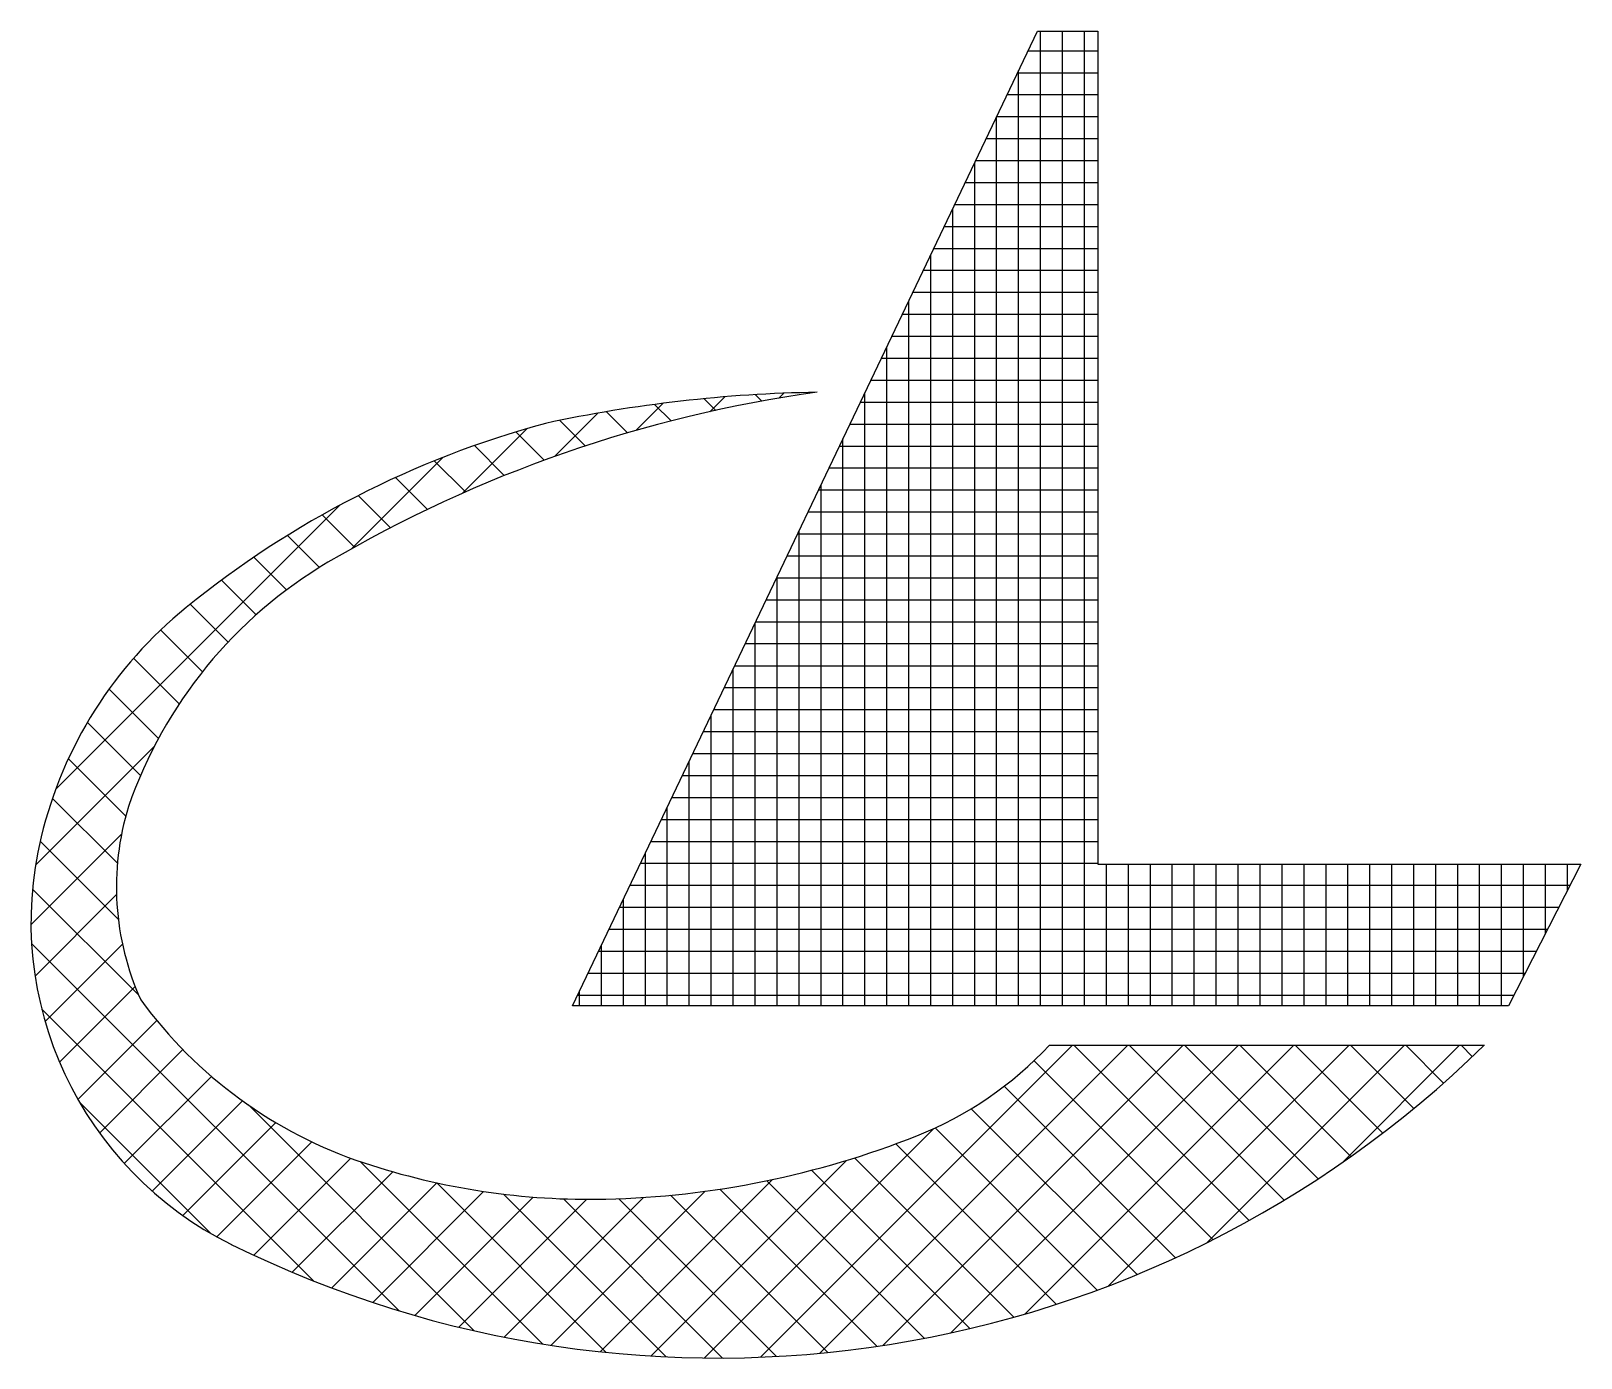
# Model space of a CAD drawing. Header units: millimetres. Extents: x 591771 to 1936534, y -622016 to 355666.
# Drawn here: x 769765 to 772231, y 154916 to 157027 of the extents above; entities that cross this region are included whole.
import ezdxf

# ---------------------------------------------------------------- set-up
doc = ezdxf.new("R2010")
doc.units = ezdxf.units.MM
doc.header["$LTSCALE"] = 80
doc.layers.add('0GPS-\\M+5CFFB\\M+5BBF0\\M+5CBA8\\M+5B9DC', color=1, linetype='Continuous')
doc.layers.add('AXIS', color=3, linetype='Continuous')

# ---------------------------------------------------------------- blocks, each defined once
blk = doc.blocks.new('A$C7A821879')
at = {"color": 165}
for p, q in [((3024.1, 3898.3), (3047.7, 3921.9)), ((3106.6, 3915), (3096.2, 3925.4)), ((3133.5, 3919.8), (3141.4, 3927.6)), ((3182.2, 3927.4), (3180.8, 3928.9)), ((2776.7, 3826.9), (2845.7, 3896)), ((2893, 3864.6), (2859.3, 3898.3)), ((2906.1, 3868.3), (2949.4, 3911.6)), ((2962.1, 3883.5), (2935.8, 3909.9)), ((3033.3, 3900.3), (3014.7, 3919)), ((2630.3, 3768.5), (2733.3, 3871.5)), ((2825.9, 3843.7), (2785.1, 3884.5)), ((2760.5, 3821.1), (2715.4, 3866.2)), ((2454.4, 3680.6), (2599.4, 3825.6)), ((2696.9, 3796.7), (2649.3, 3844.3)), ((2635, 3770.6), (2585.5, 3820.1)), ((2574.7, 3742.9), (2524, 3793.6)), ((1983.2, 3297.5), (2435.4, 3749.6)), ((2515.9, 3713.7), (2464.7, 3764.9)), ((2458.6, 3683), (2407.4, 3734.2)), ((2402.9, 3650.7), (2352.1, 3701.6)), ((2350.7, 3615), (2298.6, 3667)), ((2302.3, 3575.4), (2247.1, 3630.5)), ((2257.7, 3532), (2197.4, 3592.2)), ((2216.8, 3484.8), (2150.3, 3551.3)), ((2179.8, 3433.8), (2107.3, 3506.3)), ((2146.8, 3378.8), (2068.4, 3457.3)), ((2118.1, 3319.5), (2033.7, 3404)), ((1951.2, 3177.4), (2140.4, 3366.6)), ((2094.7, 3255), (2003.5, 3346.2)), ((2081.5, 3180.1), (1978.2, 3283.4)), ((1944, 3082.3), (2088, 3226.3)), ((2083, 3090.6), (1958.5, 3215.1)), ((2115.4, 2970.2), (1946.4, 3139.2)), ((1950.6, 3000.8), (2080.1, 3130.3)), ((2529, 2468.7), (1945.1, 3052.6)), ((1966.4, 2928.6), (2089.5, 3051.7)), ((1989.4, 2863.7), (2109.8, 2984)), ((2393.8, 2515.8), (1961, 2948.6)), ((2018.5, 2804.7), (2144, 2930.2)), ((3104.5, 2394.8), (3600.6, 2890.8)), ((3198.8, 2401), (3688.6, 2890.8)), ((3299.2, 2413.4), (3776.6, 2890.8)), ((3407.1, 2433.4), (3864.6, 2890.8)), ((3525.2, 2463.4), (3952.6, 2890.8)), ((3881.6, 2612.1), (3602.8, 2890.8)), ((3657.8, 2508), (4040.6, 2890.8)), ((3937.3, 2644.3), (3690.8, 2890.8)), ((3991.3, 2678.3), (3778.8, 2890.8)), ((3814.6, 2576.8), (4128.6, 2890.8)), ((4043.7, 2713.9), (3866.8, 2890.8)), ((4094.4, 2751.2), (3954.8, 2890.8)), ((4030.3, 2704.5), (4216.6, 2890.8)), ((4143.5, 2790.1), (4042.8, 2890.8)), ((4191.1, 2830.6), (4130.8, 2890.8)), ((4237, 2872.6), (4218.8, 2890.8)), ((2053, 2751.2), (2185.6, 2883.9)), ((3824, 2581.6), (3539.6, 2866)), ((2092.4, 2702.6), (2231, 2841.3)), ((3764.7, 2552.9), (3492, 2825.6)), ((2230.1, 2591.5), (2020.7, 2800.9)), ((2136.6, 2658.9), (2280.3, 2802.5)), ((2648.7, 2436.9), (2289.8, 2795.9)), ((3703.4, 2526.2), (3439.7, 2789.9)), ((2185.7, 2619.9), (2333.5, 2767.8)), ((2239.8, 2586), (2390.9, 2737.1)), ((3015.3, 2393.5), (3380.3, 2758.5)), ((3640.2, 2501.4), (3382.2, 2759.4)), ((3574.9, 2478.8), (3319.6, 2734)), ((2298.6, 2556.8), (2452.8, 2711.1)), ((2359.6, 2529.8), (2519.4, 2689.6)), ((2757.9, 2415.7), (2467.9, 2705.7)), ((2930.4, 2396.6), (3241.5, 2707.7)), ((3437.4, 2440.2), (3185.7, 2691.9)), ((3507.3, 2458.3), (3254, 2711.6)), ((2422.5, 2504.8), (2589.7, 2671.9)), ((2859.2, 2402.4), (2589.8, 2671.9)), ((2849.2, 2403.4), (3122.8, 2677)), ((3364.9, 2424.7), (3114.4, 2675.3)), ((2487.6, 2481.8), (2664, 2658.2)), ((2554.8, 2461), (2743, 2649.2)), ((2624.4, 2442.6), (2827.5, 2645.7)), ((2954.3, 2395.3), (2695.7, 2653.9)), ((2696.5, 2426.7), (2918.5, 2648.7)), ((2771.3, 2413.6), (3016.3, 2658.5)), ((3044.2, 2393.4), (2791.2, 2646.5)), ((3129.7, 2395.9), (2879, 2646.7)), ((3211.4, 2402.3), (2961.4, 2652.2)), ((3289.6, 2412), (3039.7, 2661.9))]:
    blk.add_line(p, q, dxfattribs=at)
at = {"layer": 'AXIS', "color": 165}
for p, q in [((2805.5, 2953.2), (3545.1, 4503.7)), ((3545.1, 4503.7), (3641.1, 4503.7)), ((3549.9, 2953.2), (3549.9, 4503.7)), ((3584.9, 2953.2), (3584.9, 4503.7)), ((3619.8, 2953.2), (3619.8, 4503.7)), ((3641.1, 4503.7), (3641.1, 3178.8)), ((3530.1, 4472.3), (3641.1, 4472.3)), ((3515, 2953.2), (3515, 4440.7)), ((3513.5, 4437.4), (3641.1, 4437.4)), ((3496.8, 4402.5), (3641.1, 4402.5)), ((3480.1, 4367.6), (3641.1, 4367.6)), ((3480.1, 2953.2), (3480.1, 4367.4)), ((3463.5, 4332.6), (3641.1, 4332.6)), ((3445.2, 2953.2), (3445.2, 4294.2)), ((3446.8, 4297.7), (3641.1, 4297.7)), ((3430.2, 4262.8), (3641.1, 4262.8)), ((3410.2, 2953.2), (3410.2, 4221)), ((3413.5, 4227.9), (3641.1, 4227.9)), ((3396.8, 4192.9), (3641.1, 4192.9)), ((3375.3, 2953.2), (3375.3, 4147.8)), ((3380.2, 4158), (3641.1, 4158)), ((3363.5, 4123.1), (3641.1, 4123.1)), ((3340.4, 2953.2), (3340.4, 4074.6)), ((3346.9, 4088.2), (3641.1, 4088.2)), ((3330.2, 4053.2), (3641.1, 4053.2)), ((3305.5, 2953.2), (3305.5, 4001.4)), ((3313.5, 4018.3), (3641.1, 4018.3)), ((3296.9, 3983.4), (3641.1, 3983.4)), ((3280.2, 3948.5), (3641.1, 3948.5)), ((3194.6, 3929.1), (3194.6, 3929.1)), ((3270.5, 2953.2), (3270.5, 3928.2)), ((3263.6, 3913.5), (3641.1, 3913.5)), ((3246.9, 3878.6), (3641.1, 3878.6)), ((3235.6, 2953.2), (3235.6, 3855)), ((3230.2, 3843.7), (3641.1, 3843.7)), ((3213.6, 3808.8), (3641.1, 3808.8)), ((3196.9, 3773.8), (3641.1, 3773.8)), ((3200.7, 2953.2), (3200.7, 3781.7)), ((3180.2, 3738.9), (3641.1, 3738.9)), ((3163.6, 3704), (3641.1, 3704)), ((3165.8, 2953.2), (3165.8, 3708.5)), ((3146.9, 3669.1), (3641.1, 3669.1)), ((3130.3, 3634.1), (3641.1, 3634.1)), ((3130.8, 2953.2), (3130.8, 3635.3)), ((3113.6, 3599.2), (3641.1, 3599.2)), ((3095.9, 2953.2), (3095.9, 3562.1)), ((3096.9, 3564.3), (3641.1, 3564.3)), ((3080.3, 3529.4), (3641.1, 3529.4)), ((3061, 2953.2), (3061, 3488.9)), ((3063.6, 3494.4), (3641.1, 3494.4)), ((3047, 3459.5), (3641.1, 3459.5)), ((3026.1, 2953.2), (3026.1, 3415.7)), ((3030.3, 3424.6), (3641.1, 3424.6)), ((3013.6, 3389.7), (3641.1, 3389.7)), ((2997, 3354.7), (3641.1, 3354.7)), ((2991.1, 2953.2), (2991.1, 3342.5)), ((2980.3, 3319.8), (3641.1, 3319.8)), ((2963.7, 3284.9), (3641.1, 3284.9)), ((2956.2, 2953.2), (2956.2, 3269.3)), ((2947, 3250), (3641.1, 3250)), ((2930.3, 3215), (3641.1, 3215)), ((2921.3, 2953.2), (2921.3, 3196.1)), ((2913.7, 3180.1), (3641.1, 3180.1)), ((3641.1, 3178.8), (4409.6, 3178.8)), ((3654.7, 2953.2), (3654.7, 3178.8)), ((3689.6, 2953.2), (3689.6, 3178.8)), ((3724.6, 2953.2), (3724.6, 3178.8)), ((3759.5, 2953.2), (3759.5, 3178.8)), ((3794.4, 2953.2), (3794.4, 3178.8)), ((3829.3, 2953.2), (3829.3, 3178.8)), ((3864.3, 2953.2), (3864.3, 3178.8)), ((3899.2, 2953.2), (3899.2, 3178.8)), ((3934.1, 2953.2), (3934.1, 3178.8)), ((3969, 2953.2), (3969, 3178.8)), ((4004, 2953.2), (4004, 3178.8)), ((4038.9, 2953.2), (4038.9, 3178.8)), ((4073.8, 2953.2), (4073.8, 3178.8)), ((4108.7, 2953.2), (4108.7, 3178.8)), ((4143.7, 2953.2), (4143.7, 3178.8)), ((4178.6, 2953.2), (4178.6, 3178.8)), ((4213.5, 2953.2), (4213.5, 3178.8)), ((4248.4, 2953.2), (4248.4, 3178.8)), ((4283.4, 2953.2), (4283.4, 3178.8)), ((4409.6, 3178.8), (4294.3, 2953.2)), ((4318.3, 3000.2), (4318.3, 3178.8)), ((4353.2, 3068.5), (4353.2, 3178.8)), ((4388.1, 3136.9), (4388.1, 3178.8)), ((2897, 3145.2), (4392.4, 3145.2)), ((2880.4, 3110.3), (4374.5, 3110.3)), ((2886.4, 2953.2), (2886.4, 3122.8)), ((2863.7, 3075.3), (4356.7, 3075.3)), ((2847, 3040.4), (4338.8, 3040.4)), ((2851.4, 2953.2), (2851.4, 3049.6)), ((2830.4, 3005.5), (4321, 3005.5)), ((2813.7, 2970.6), (4303.2, 2970.6)), ((2816.5, 2953.2), (2816.5, 2976.4)), ((4294.3, 2953.2), (2805.5, 2953.2)), ((3564.3, 2890.8), (4255.9, 2890.8)), ((3564.3, 2890.8), (3564.3, 2890.8))]:
    blk.add_line(p, q, dxfattribs=at)
for centre, radius, start, end in [((3484.1, 1840.3), 2108.8, 97.8903, 120.416), ((3229.9, 1706.1), 2223.3, 90.9098, 102.1424), ((3169, 2381.5), 1552.4, 105.1905, 129.064), ((2787.3, 3032), 728.3, 120.6103, 160.8806), ((2616, 3062.9), 674.9, 129.064, 166.3566), ((2516, 3142.5), 436.1, 162.923, 204.3313), ((2516.3, 3087.1), 572.3, 166.3566, 243.701), ((2702, 3389.4), 722.7, 216.1769, 251.6141), ((3035.8, 4138.3), 1744.9, 243.701, 314.3622), ((3135.7, 3292.7), 587.5, 291.7018, 316.843), ((2825.1, 4073.3), 1427.6, 271.3335, 291.7018), ((2831.9, 3780.2), 1134.4, 251.6141, 271.3335)]:
    blk.add_arc(centre, radius, start, end, dxfattribs=at)

msp = doc.modelspace()

# ---------------------------------------------------------------- block references
at = {"layer": '0GPS-\\M+5CFFB\\M+5BBF0\\M+5CBA8\\M+5B9DC', "ltscale": 10}
msp.add_blockref('A$C7A821879', (767821.3, 152522.9), dxfattribs=at)

doc.saveas('drawing.dxf')
